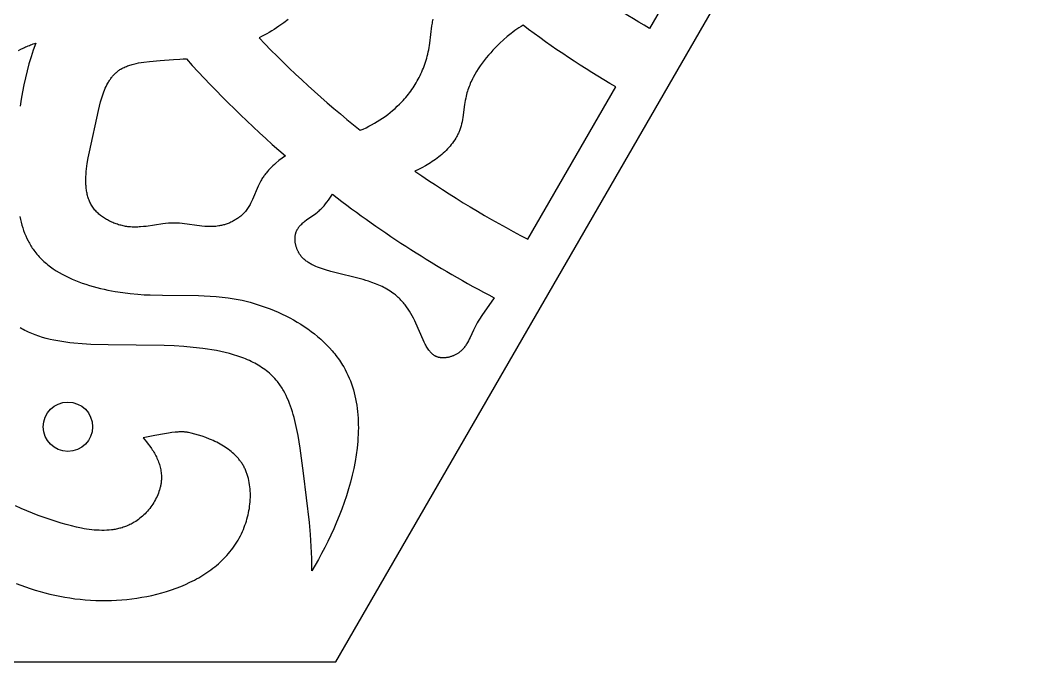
# Model space of a CAD drawing. Extents: x 158 to 281, y 154 to 261.
# Drawn here: x 236.09 to 280.85, y 154.34 to 182.85 of the extents above; entities that cross this region are included whole.
import ezdxf

# ---------------------------------------------------------------- set-up
doc = ezdxf.new("R2010")
doc.units = 0
doc.layers.add('LAYER_01', color=1, linetype='CONTINUOUS')

msp = doc.modelspace()

# ---------------------------------------------------------------- linework, layer by layer
at = {"layer": 'LAYER_01'}
msp.add_lwpolyline([(157.879, 207.584), (188.622, 154.337), (250.106, 154.337), (280.848, 207.584), (250.106, 260.831), (188.622, 260.831)], close=True, dxfattribs=at)
for points in [[(267.993, 189.319), (264.048, 182.485, -0.030215), (260.318, 184.962)], [(248.001, 182.885), (247.796, 182.73), (247.586, 182.582), (247.479, 182.51), (247.371, 182.441), (247.262, 182.374), (247.152, 182.308), (247.04, 182.245), (246.928, 182.184), (246.814, 182.125), (246.699, 182.068, 0.033244), (251.197, 177.959), (251.325, 178.015), (251.452, 178.074), (251.578, 178.137), (251.703, 178.203), (251.826, 178.272), (251.948, 178.344), (252.067, 178.42), (252.185, 178.498), (252.3, 178.579), (252.414, 178.663), (252.525, 178.75), (252.634, 178.84), (252.74, 178.932), (252.843, 179.026), (252.943, 179.124), (253.04, 179.223), (253.102, 179.289), (253.161, 179.355), (253.22, 179.423), (253.277, 179.491), (253.333, 179.561), (253.387, 179.631), (253.44, 179.703), (253.492, 179.775), (253.542, 179.849), (253.591, 179.923), (253.638, 179.999), (253.684, 180.075), (253.729, 180.153), (253.772, 180.231), (253.813, 180.311), (253.853, 180.392), (253.892, 180.474), (253.929, 180.556), (253.965, 180.64), (253.999, 180.725), (254.031, 180.811), (254.062, 180.898), (254.092, 180.986), (254.12, 181.075), (254.146, 181.166), (254.171, 181.257), (254.194, 181.349), (254.216, 181.443), (254.236, 181.538), (254.254, 181.633), (254.271, 181.73), (254.286, 181.828), (254.379, 182.599), (254.398, 182.723), (254.409, 182.784), (254.421, 182.844), (254.433, 182.903)]]:
    msp.add_lwpolyline(points, format="xyb", dxfattribs=at)
for points in [[(262.548, 179.887, -0.030895), (258.429, 182.629), (258.337, 182.571), (258.246, 182.512), (258.156, 182.451), (258.068, 182.388), (257.98, 182.323), (257.894, 182.257), (257.725, 182.121), (257.56, 181.978), (257.399, 181.83), (257.242, 181.676), (257.09, 181.517), (256.989, 181.406), (256.89, 181.293), (256.793, 181.177), (256.699, 181.06), (256.609, 180.94), (256.521, 180.818), (256.438, 180.693), (256.358, 180.567), (256.283, 180.438), (256.212, 180.307), (256.178, 180.241), (256.146, 180.174), (256.115, 180.107), (256.085, 180.039), (256.057, 179.971), (256.03, 179.902), (256.004, 179.832), (255.98, 179.762), (255.958, 179.692), (255.937, 179.621), (255.918, 179.55), (255.9, 179.478), (255.88, 179.384), (255.862, 179.29), (255.832, 179.1), (255.752, 178.527), (255.736, 178.433), (255.718, 178.34), (255.698, 178.247), (255.674, 178.156), (255.661, 178.111), (255.648, 178.066), (255.633, 178.021), (255.617, 177.977), (255.603, 177.938), (255.587, 177.9), (255.571, 177.862), (255.554, 177.824), (255.536, 177.786), (255.517, 177.749), (255.498, 177.711), (255.478, 177.675), (255.457, 177.638), (255.436, 177.602), (255.391, 177.531), (255.343, 177.461), (255.293, 177.392), (255.241, 177.324), (255.186, 177.258), (255.129, 177.193), (255.071, 177.129), (255.01, 177.066), (254.947, 177.005), (254.883, 176.945), (254.817, 176.887), (254.749, 176.83), (254.68, 176.774), (254.61, 176.72), (254.538, 176.667), (254.466, 176.616), (254.392, 176.566), (254.318, 176.517), (254.242, 176.47), (254.167, 176.424), (254.09, 176.38), (253.936, 176.297), (253.781, 176.219), (253.627, 176.147, 0.03196), (258.639, 173.117)], [(247.869, 176.824), (247.727, 176.719), (247.586, 176.61), (247.448, 176.497), (247.381, 176.438), (247.315, 176.379), (247.251, 176.317), (247.188, 176.255), (247.127, 176.19), (247.069, 176.124), (247.012, 176.057), (246.985, 176.022), (246.959, 175.987), (246.933, 175.952), (246.907, 175.916), (246.883, 175.88), (246.859, 175.843), (246.832, 175.798), (246.806, 175.753), (246.781, 175.708), (246.756, 175.661), (246.71, 175.567), (246.665, 175.472), (246.417, 174.889), (246.372, 174.794), (246.325, 174.701), (246.3, 174.656), (246.274, 174.611), (246.248, 174.566), (246.22, 174.523), (246.191, 174.48), (246.161, 174.438), (246.13, 174.397), (246.097, 174.356), (246.07, 174.325), (246.042, 174.293), (246.012, 174.263), (245.982, 174.233), (245.951, 174.204), (245.919, 174.175), (245.887, 174.147), (245.853, 174.12), (245.819, 174.094), (245.785, 174.068), (245.749, 174.043), (245.713, 174.019), (245.677, 173.995), (245.64, 173.973), (245.602, 173.951), (245.564, 173.93), (245.525, 173.91), (245.486, 173.89), (245.447, 173.871), (245.407, 173.853), (245.367, 173.836), (245.326, 173.82), (245.285, 173.805), (245.244, 173.79), (245.203, 173.777), (245.161, 173.764), (245.119, 173.752), (245.077, 173.741), (245.035, 173.731), (244.993, 173.722), (244.951, 173.714), (244.908, 173.706), (244.846, 173.697), (244.784, 173.69), (244.722, 173.685), (244.66, 173.681), (244.597, 173.679), (244.535, 173.678), (244.473, 173.679), (244.41, 173.681), (244.286, 173.689), (244.161, 173.7), (243.291, 173.815), (243.168, 173.826), (243.044, 173.834), (242.982, 173.836), (242.92, 173.836), (242.859, 173.836), (242.797, 173.834), (242.735, 173.831), (242.674, 173.826), (242.551, 173.815), (242.428, 173.8), (241.687, 173.691), (241.562, 173.677), (241.437, 173.666), (241.375, 173.662), (241.312, 173.659), (241.249, 173.657), (241.186, 173.656), (241.123, 173.657), (241.06, 173.659), (240.996, 173.663), (240.933, 173.669), (240.88, 173.675), (240.827, 173.682), (240.774, 173.691), (240.722, 173.7), (240.669, 173.711), (240.617, 173.723), (240.564, 173.736), (240.512, 173.75), (240.46, 173.765), (240.409, 173.781), (240.357, 173.799), (240.307, 173.817), (240.256, 173.836), (240.206, 173.857), (240.157, 173.878), (240.108, 173.9), (240.06, 173.924), (240.013, 173.948), (239.966, 173.973), (239.92, 173.999), (239.875, 174.026), (239.831, 174.054), (239.787, 174.082), (239.745, 174.112), (239.703, 174.142), (239.663, 174.173), (239.624, 174.205), (239.586, 174.237), (239.549, 174.271), (239.513, 174.305), (239.479, 174.34), (239.446, 174.375), (239.411, 174.415), (239.378, 174.456), (239.346, 174.498), (239.316, 174.541), (239.288, 174.584), (239.261, 174.629), (239.235, 174.673), (239.211, 174.719), (239.189, 174.766), (239.168, 174.813), (239.149, 174.861), (239.131, 174.909), (239.114, 174.958), (239.099, 175.008), (239.085, 175.059), (239.072, 175.11), (239.06, 175.161), (239.05, 175.214), (239.041, 175.267), (239.033, 175.32), (239.026, 175.374), (239.02, 175.429), (239.016, 175.484), (239.012, 175.54), (239.01, 175.596), (239.008, 175.653), (239.008, 175.767), (239.011, 175.884), (239.018, 176.002), (239.027, 176.122), (239.04, 176.243), (239.055, 176.366), (239.073, 176.49), (239.115, 176.741), (239.164, 176.996), (239.565, 178.836), (239.612, 179.029), (239.662, 179.217), (239.716, 179.4), (239.744, 179.489), (239.774, 179.576), (239.806, 179.661), (239.838, 179.745), (239.873, 179.826), (239.909, 179.906), (239.947, 179.983), (239.988, 180.058), (240.009, 180.094), (240.03, 180.13), (240.052, 180.166), (240.074, 180.2), (240.098, 180.234), (240.121, 180.267), (240.146, 180.3), (240.171, 180.332), (240.196, 180.363), (240.222, 180.393), (240.249, 180.423), (240.277, 180.452), (240.305, 180.48), (240.334, 180.508), (240.364, 180.534), (240.394, 180.56), (240.426, 180.585), (240.457, 180.609), (240.49, 180.632), (240.524, 180.655), (240.546, 180.669), (240.568, 180.682), (240.613, 180.708), (240.66, 180.733), (240.708, 180.756), (240.757, 180.778), (240.807, 180.799), (240.858, 180.819), (240.91, 180.838), (240.963, 180.855), (241.017, 180.872), (241.071, 180.887), (241.126, 180.902), (241.239, 180.928), (241.354, 180.952), (241.471, 180.972), (241.589, 180.99), (241.829, 181.019), (242.307, 181.063), (242.898, 181.11), (243.188, 181.124), (243.333, 181.128), (243.479, 181.128, 0.031481)], [(257.138, 170.516), (256.591, 169.728), (256.487, 169.566), (256.437, 169.484), (256.389, 169.4), (256.342, 169.315), (256.297, 169.229), (256.222, 169.072), (256.077, 168.755), (256.039, 168.677), (255.999, 168.6), (255.958, 168.525), (255.936, 168.489), (255.914, 168.452), (255.891, 168.417), (255.867, 168.382), (255.842, 168.347), (255.817, 168.314), (255.79, 168.281), (255.762, 168.249), (255.734, 168.218), (255.704, 168.188), (255.689, 168.173), (255.673, 168.158), (255.657, 168.144), (255.641, 168.13), (255.624, 168.116), (255.607, 168.103), (255.59, 168.09), (255.573, 168.077), (255.548, 168.06), (255.523, 168.043), (255.497, 168.027), (255.47, 168.011), (255.443, 167.996), (255.416, 167.982), (255.388, 167.968), (255.36, 167.955), (255.331, 167.943), (255.302, 167.931), (255.273, 167.92), (255.244, 167.909), (255.214, 167.9), (255.184, 167.891), (255.154, 167.883), (255.124, 167.875), (255.094, 167.869), (255.064, 167.863), (255.034, 167.858), (255.004, 167.854), (254.974, 167.85), (254.944, 167.848), (254.915, 167.846), (254.885, 167.845), (254.856, 167.845), (254.827, 167.846), (254.799, 167.848), (254.771, 167.851), (254.757, 167.853), (254.743, 167.855), (254.729, 167.857), (254.715, 167.86), (254.702, 167.863), (254.689, 167.866), (254.675, 167.869), (254.662, 167.872), (254.641, 167.879), (254.619, 167.886), (254.599, 167.894), (254.578, 167.903), (254.558, 167.912), (254.538, 167.922), (254.519, 167.932), (254.5, 167.943), (254.481, 167.955), (254.463, 167.967), (254.445, 167.98), (254.427, 167.993), (254.409, 168.007), (254.392, 168.022), (254.375, 168.037), (254.359, 168.053), (254.343, 168.069), (254.327, 168.085), (254.311, 168.102), (254.295, 168.12), (254.28, 168.138), (254.265, 168.156), (254.25, 168.175), (254.236, 168.195), (254.208, 168.234), (254.18, 168.275), (254.153, 168.318), (254.127, 168.362), (254.102, 168.407), (254.078, 168.453), (254.03, 168.548), (253.985, 168.647), (253.667, 169.387), (253.613, 169.499), (253.558, 169.608), (253.501, 169.715), (253.442, 169.818), (253.381, 169.918), (253.318, 170.016), (253.253, 170.11), (253.219, 170.156), (253.185, 170.201), (253.15, 170.245), (253.114, 170.289), (253.077, 170.331), (253.04, 170.373), (253.002, 170.414), (252.963, 170.455), (252.923, 170.494), (252.883, 170.532), (252.841, 170.57), (252.799, 170.607), (252.756, 170.643), (252.712, 170.678), (252.649, 170.725), (252.584, 170.771), (252.518, 170.815), (252.45, 170.857), (252.38, 170.898), (252.31, 170.937), (252.238, 170.975), (252.165, 171.011), (252.092, 171.046), (252.017, 171.08), (251.942, 171.112), (251.866, 171.143), (251.713, 171.201), (251.56, 171.254), (251.441, 171.291), (251.323, 171.327), (251.086, 171.391), (250.132, 171.621), (249.89, 171.684), (249.646, 171.755), (249.474, 171.811), (249.389, 171.842), (249.304, 171.874), (249.221, 171.909), (249.139, 171.945), (249.099, 171.965), (249.059, 171.985), (249.02, 172.006), (248.981, 172.028), (248.943, 172.05), (248.905, 172.073), (248.869, 172.097), (248.833, 172.122), (248.798, 172.148), (248.763, 172.175), (248.73, 172.202), (248.697, 172.231), (248.666, 172.26), (248.635, 172.291), (248.62, 172.307), (248.606, 172.323), (248.591, 172.339), (248.577, 172.356), (248.563, 172.373), (248.55, 172.39), (248.537, 172.407), (248.524, 172.425), (248.511, 172.443), (248.499, 172.461), (248.487, 172.48), (248.476, 172.499), (248.46, 172.525), (248.446, 172.551), (248.432, 172.578), (248.418, 172.606), (248.406, 172.634), (248.394, 172.662), (248.382, 172.691), (248.372, 172.72), (248.362, 172.75), (248.352, 172.779), (248.344, 172.809), (248.336, 172.839), (248.329, 172.869), (248.322, 172.9), (248.317, 172.93), (248.312, 172.96), (248.308, 172.991), (248.304, 173.021), (248.302, 173.052), (248.3, 173.082), (248.299, 173.112), (248.299, 173.143), (248.3, 173.172), (248.301, 173.202), (248.304, 173.232), (248.307, 173.261), (248.311, 173.289), (248.316, 173.318), (248.322, 173.346), (248.325, 173.36), (248.329, 173.374), (248.333, 173.387), (248.337, 173.401), (248.341, 173.414), (248.345, 173.428), (248.353, 173.448), (248.361, 173.469), (248.37, 173.489), (248.38, 173.509), (248.389, 173.529), (248.4, 173.548), (248.411, 173.568), (248.422, 173.586), (248.434, 173.605), (248.447, 173.623), (248.46, 173.641), (248.473, 173.659), (248.487, 173.677), (248.501, 173.694), (248.516, 173.711), (248.531, 173.728), (248.546, 173.745), (248.562, 173.761), (248.594, 173.794), (248.628, 173.825), (248.663, 173.856), (248.699, 173.887), (248.736, 173.917), (248.813, 173.976), (249.216, 174.264), (249.294, 174.323), (249.332, 174.354), (249.37, 174.385), (249.406, 174.417), (249.442, 174.449), (249.48, 174.487), (249.518, 174.525), (249.554, 174.565), (249.588, 174.604), (249.622, 174.645), (249.655, 174.686), (249.719, 174.771), (249.78, 174.856), (249.958, 175.118, 0.043713)]]:
    msp.add_lwpolyline(points, format="xyb", close=True, dxfattribs=at)
for points in [[(236.019, 181.498), (236.122, 181.557), (236.227, 181.612), (236.281, 181.639), (236.335, 181.664), (236.389, 181.688), (236.444, 181.712), (236.499, 181.734), (236.555, 181.755), (236.611, 181.776), (236.668, 181.795), (236.725, 181.813), (236.783, 181.83), (236.673, 181.525), (236.573, 181.219), (236.481, 180.911), (236.397, 180.601), (236.321, 180.29), (236.252, 179.977), (236.19, 179.662), (236.135, 179.344), (236.087, 179.024)], [(236.07, 174.123), (236.099, 173.996), (236.131, 173.87), (236.166, 173.746), (236.204, 173.624), (236.245, 173.504), (236.289, 173.386), (236.337, 173.27), (236.388, 173.157), (236.442, 173.045), (236.471, 172.991), (236.5, 172.937), (236.531, 172.883), (236.562, 172.831), (236.594, 172.779), (236.628, 172.727), (236.662, 172.677), (236.698, 172.627), (236.742, 172.568), (236.787, 172.51), (236.834, 172.453), (236.883, 172.397), (236.932, 172.342), (236.983, 172.288), (237.036, 172.235), (237.09, 172.183), (237.144, 172.132), (237.201, 172.082), (237.258, 172.033), (237.317, 171.986), (237.377, 171.939), (237.437, 171.893), (237.499, 171.848), (237.563, 171.804), (237.692, 171.719), (237.825, 171.637), (237.962, 171.56), (238.103, 171.486), (238.246, 171.415), (238.393, 171.348), (238.543, 171.285), (238.696, 171.225), (238.85, 171.168), (239.007, 171.115), (239.166, 171.064), (239.327, 171.017), (239.49, 170.973), (239.653, 170.932), (239.818, 170.894), (239.984, 170.858), (240.316, 170.796), (240.65, 170.745), (240.983, 170.704), (241.313, 170.673), (241.592, 170.654), (241.868, 170.64), (242.412, 170.627), (244.005, 170.616), (244.268, 170.607), (244.531, 170.594), (244.794, 170.576), (245.058, 170.55), (245.323, 170.517), (245.589, 170.475), (245.768, 170.441), (245.948, 170.403), (246.128, 170.361), (246.308, 170.314), (246.488, 170.264), (246.668, 170.209), (246.846, 170.149), (247.024, 170.086), (247.201, 170.019), (247.377, 169.947), (247.551, 169.872), (247.723, 169.792), (247.894, 169.709), (248.062, 169.622), (248.228, 169.531), (248.391, 169.436), (248.551, 169.338), (248.708, 169.236), (248.862, 169.13), (249.013, 169.021), (249.159, 168.908), (249.302, 168.792), (249.44, 168.672), (249.574, 168.548), (249.703, 168.422), (249.828, 168.292), (249.947, 168.159), (250.005, 168.091), (250.061, 168.022), (250.116, 167.953), (250.17, 167.883), (250.222, 167.812), (250.273, 167.74), (250.322, 167.667), (250.369, 167.594), (250.415, 167.52), (250.46, 167.445), (250.528, 167.324), (250.591, 167.201), (250.651, 167.076), (250.707, 166.949), (250.759, 166.821), (250.807, 166.691), (250.851, 166.559), (250.892, 166.426), (250.929, 166.291), (250.962, 166.155), (250.992, 166.018), (251.018, 165.88), (251.041, 165.74), (251.061, 165.599), (251.077, 165.457), (251.09, 165.314), (251.1, 165.17), (251.107, 165.025), (251.11, 164.879), (251.111, 164.732), (251.109, 164.585), (251.104, 164.437), (251.096, 164.288), (251.085, 164.139), (251.055, 163.839), (251.015, 163.538), (250.965, 163.235), (250.906, 162.932), (250.837, 162.628), (250.76, 162.325), (250.675, 162.023), (250.582, 161.722), (250.482, 161.423), (250.375, 161.126), (250.263, 160.832), (250.144, 160.541), (250.02, 160.253), (249.891, 159.97), (249.758, 159.691), (249.621, 159.418), (249.481, 159.15), (249.338, 158.888), (249.192, 158.632), (249.044, 158.383), (249.04, 158.924), (249.02, 159.459), (248.984, 159.992), (248.937, 160.526), (248.676, 162.716), (248.529, 163.835), (248.438, 164.392), (248.385, 164.665), (248.325, 164.935), (248.259, 165.198), (248.223, 165.328), (248.184, 165.455), (248.144, 165.581), (248.1, 165.704), (248.055, 165.825), (248.007, 165.944), (247.956, 166.061), (247.902, 166.174), (247.846, 166.285), (247.786, 166.393), (247.755, 166.446), (247.723, 166.498), (247.691, 166.55), (247.657, 166.6), (247.623, 166.65), (247.588, 166.699), (247.552, 166.747), (247.515, 166.794), (247.46, 166.86), (247.403, 166.924), (247.345, 166.987), (247.285, 167.048), (247.223, 167.107), (247.159, 167.164), (247.093, 167.22), (247.026, 167.274), (246.958, 167.326), (246.887, 167.376), (246.816, 167.425), (246.742, 167.473), (246.667, 167.519), (246.591, 167.563), (246.513, 167.606), (246.434, 167.647), (246.354, 167.687), (246.272, 167.726), (246.189, 167.763), (246.104, 167.799), (246.018, 167.833), (245.932, 167.866), (245.754, 167.928), (245.573, 167.986), (245.387, 168.038), (245.197, 168.086), (245.004, 168.13), (244.807, 168.17), (244.607, 168.205), (244.405, 168.237), (244.199, 168.265), (243.782, 168.312), (243.357, 168.348), (242.927, 168.374), (242.493, 168.391), (240.006, 168.419), (239.227, 168.442), (238.848, 168.465), (238.477, 168.497), (238.294, 168.517), (238.114, 168.54), (237.936, 168.567), (237.76, 168.597), (237.588, 168.631), (237.417, 168.669), (237.249, 168.711), (237.085, 168.757), (236.923, 168.808), (236.763, 168.864), (236.685, 168.894), (236.607, 168.925), (236.531, 168.957), (236.455, 168.991), (236.379, 169.026), (236.305, 169.063), (236.231, 169.101), (236.159, 169.141), (236.087, 169.182)], [(235.91, 157.82), (236.119, 157.741), (236.33, 157.665), (236.542, 157.594), (236.756, 157.527), (236.972, 157.463), (237.189, 157.404), (237.408, 157.349), (237.628, 157.299), (237.85, 157.253), (238.073, 157.212), (238.298, 157.175), (238.524, 157.144), (238.752, 157.117), (238.982, 157.095), (239.213, 157.079), (239.445, 157.068), (239.679, 157.062), (239.915, 157.062), (240.152, 157.067), (240.375, 157.077), (240.599, 157.092), (240.823, 157.113), (241.048, 157.138), (241.272, 157.169), (241.496, 157.205), (241.719, 157.246), (241.941, 157.293), (242.162, 157.346), (242.381, 157.404), (242.597, 157.467), (242.811, 157.536), (243.022, 157.612), (243.23, 157.693), (243.434, 157.779), (243.634, 157.872), (243.83, 157.971), (243.926, 158.023), (244.021, 158.076), (244.115, 158.131), (244.208, 158.187), (244.299, 158.245), (244.388, 158.305), (244.476, 158.366), (244.563, 158.429), (244.648, 158.493), (244.732, 158.559), (244.814, 158.626), (244.895, 158.696), (244.973, 158.766), (245.05, 158.839), (245.125, 158.913), (245.199, 158.988), (245.27, 159.066), (245.339, 159.145), (245.407, 159.225), (245.473, 159.308), (245.536, 159.392), (245.597, 159.478), (245.657, 159.565), (245.714, 159.654), (245.768, 159.745), (245.821, 159.838), (245.871, 159.932), (245.919, 160.029), (245.964, 160.127), (246.007, 160.226), (246.043, 160.315), (246.077, 160.405), (246.108, 160.497), (246.138, 160.589), (246.165, 160.682), (246.191, 160.776), (246.214, 160.871), (246.235, 160.966), (246.253, 161.062), (246.27, 161.158), (246.284, 161.255), (246.295, 161.351), (246.304, 161.448), (246.311, 161.545), (246.315, 161.641), (246.316, 161.737), (246.315, 161.833), (246.311, 161.928), (246.305, 162.022), (246.295, 162.116), (246.283, 162.209), (246.268, 162.301), (246.25, 162.392), (246.229, 162.482), (246.218, 162.526), (246.205, 162.57), (246.192, 162.614), (246.178, 162.657), (246.164, 162.7), (246.148, 162.742), (246.132, 162.785), (246.115, 162.826), (246.098, 162.867), (246.079, 162.908), (246.06, 162.949), (246.04, 162.989), (246.019, 163.028), (245.997, 163.067), (245.974, 163.105), (245.951, 163.143), (245.929, 163.177), (245.906, 163.21), (245.883, 163.243), (245.859, 163.275), (245.834, 163.307), (245.809, 163.339), (245.783, 163.37), (245.757, 163.401), (245.73, 163.431), (245.702, 163.461), (245.645, 163.519), (245.586, 163.576), (245.525, 163.631), (245.462, 163.685), (245.397, 163.736), (245.33, 163.787), (245.262, 163.835), (245.192, 163.882), (245.12, 163.928), (245.047, 163.972), (244.973, 164.014), (244.897, 164.055), (244.821, 164.094), (244.743, 164.132), (244.665, 164.169), (244.585, 164.204), (244.505, 164.238), (244.343, 164.301), (244.179, 164.359), (244.015, 164.412), (243.85, 164.459), (243.685, 164.502), (243.63, 164.515), (243.573, 164.527), (243.543, 164.533), (243.512, 164.538), (243.48, 164.543), (243.446, 164.546), (243.41, 164.55), (243.372, 164.552), (243.332, 164.554), (243.29, 164.555), (243.244, 164.555), (243.196, 164.554), (243.144, 164.552), (243.089, 164.549), (242.968, 164.539), (242.83, 164.524), (242.673, 164.503), (242.496, 164.476), (242.073, 164.402), (241.547, 164.296), (241.627, 164.206), (241.705, 164.113), (241.782, 164.017), (241.855, 163.918), (241.926, 163.816), (241.96, 163.764), (241.993, 163.712), (242.025, 163.659), (242.056, 163.605), (242.085, 163.551), (242.114, 163.496), (242.142, 163.441), (242.168, 163.386), (242.192, 163.329), (242.216, 163.273), (242.238, 163.216), (242.258, 163.159), (242.277, 163.101), (242.294, 163.043), (242.31, 162.984), (242.324, 162.926), (242.336, 162.867), (242.346, 162.808), (242.354, 162.748), (242.36, 162.689), (242.365, 162.629), (242.366, 162.599), (242.367, 162.569), (242.367, 162.532), (242.366, 162.495), (242.365, 162.458), (242.363, 162.421), (242.36, 162.384), (242.356, 162.346), (242.352, 162.309), (242.347, 162.272), (242.341, 162.235), (242.334, 162.198), (242.327, 162.161), (242.319, 162.124), (242.31, 162.087), (242.301, 162.05), (242.291, 162.014), (242.28, 161.977), (242.256, 161.904), (242.23, 161.832), (242.201, 161.761), (242.17, 161.69), (242.137, 161.619), (242.101, 161.55), (242.063, 161.482), (242.023, 161.414), (241.981, 161.348), (241.937, 161.283), (241.891, 161.219), (241.844, 161.157), (241.794, 161.096), (241.743, 161.036), (241.69, 160.978), (241.636, 160.922), (241.581, 160.867), (241.524, 160.814), (241.466, 160.764), (241.406, 160.715), (241.346, 160.668), (241.284, 160.623), (241.222, 160.581), (241.158, 160.541), (241.111, 160.513), (241.064, 160.486), (241.016, 160.461), (240.968, 160.436), (240.919, 160.413), (240.87, 160.392), (240.821, 160.371), (240.771, 160.352), (240.721, 160.333), (240.67, 160.316), (240.62, 160.3), (240.568, 160.285), (240.517, 160.271), (240.465, 160.258), (240.413, 160.247), (240.361, 160.236), (240.308, 160.226), (240.255, 160.217), (240.202, 160.209), (240.149, 160.202), (240.041, 160.191), (239.933, 160.184), (239.823, 160.18), (239.713, 160.179), (239.603, 160.182), (239.492, 160.187), (239.38, 160.195), (239.268, 160.206), (239.155, 160.22), (239.043, 160.236), (238.93, 160.255), (238.816, 160.275), (238.59, 160.322), (238.365, 160.376), (238.14, 160.436), (237.917, 160.5), (237.425, 160.657), (237.159, 160.749), (236.897, 160.845), (236.639, 160.945), (236.384, 161.048), (236.134, 161.155), (235.887, 161.266)]]:
    msp.add_lwpolyline(points, dxfattribs=at)
msp.add_circle((238.211, 164.785), 1.096, dxfattribs=at)

doc.saveas('drawing.dxf')
